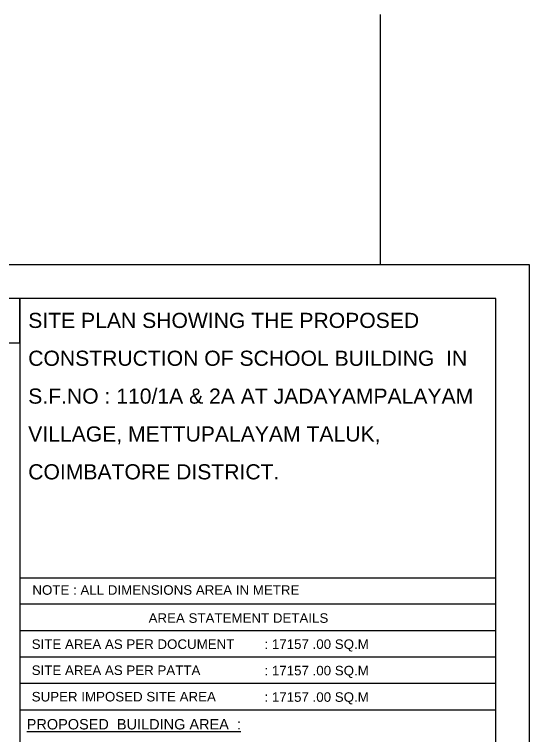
# Model space of a CAD drawing. Header units: metres. Extents: x -1744 to -758, y -4183 to -3914.
# Drawn here: x -1301.1 to -1239.8, y -4007.1 to -3921.2 of the extents above; entities that cross this region are included whole.
import ezdxf
from ezdxf.enums import TextEntityAlignment as Align

# ---------------------------------------------------------------- set-up
doc = ezdxf.new("R2010")
doc.units = ezdxf.units.M
for name, color, linetype in [('CYCLE PARKING', 225, 'Continuous'), ('TEXT', 7, 'Continuous'), ('WALL', 7, 'Continuous')]:
    doc.layers.add(name, color=color, linetype=linetype)
doc.styles.add('KK', font='arial.ttf', dxfattribs={"width": 0.75})

# ---------------------------------------------------------------- blocks, each defined once
blk = doc.blocks.new('A$C1C9B1590')
for p, q in [((305.08, 228), (305.08, 4)), ((305.08, 194.769), (361.732, 194.769)), ((305.08, 191.666), (361.732, 191.666)), ((305.08, 188.521), (361.732, 188.521)), ((305.08, 185.377), (361.732, 185.377)), ((305.08, 182.233), (361.732, 182.233)), ((305.08, 179.088), (361.732, 179.088))]:
    blk.add_line(p, q)
at = {"color": 1}
blk.add_lwpolyline([(365.732, 0), (365.732, 232), (0, 232), (0, 0)], close=True, dxfattribs=at)
blk.add_lwpolyline([(361.732, 4), (361.732, 228), (4, 228), (4, 4)], close=True)
at = {"layer": 'CYCLE PARKING', "color": 3}
blk.add_line((348, 232), (348, 261.758), dxfattribs=at)
at = {"layer": 'WALL'}
blk.add_lwpolyline([(305.08, 228), (281.72, 228), (281.72, 222.694), (305.08, 222.694)], close=True, dxfattribs=at)
at = {"layer": 'TEXT', "style": 'KK'}
blk.add_text('NOTE : ALL DIMENSIONS AREA IN METRE', height=1.134, dxfattribs=at).set_placement((306.567, 192.756))
blk.add_text('AREA STATEMENT DETAILS', height=1.134, dxfattribs=at).set_placement((331.092, 189.99), align=Align.MIDDLE_CENTER)
for s, height, p in [('SITE AREA AS PER DOCUMENT', 1.134, (306.489, 186.887)), (': 17157 .00 SQ.M', 1.134, (334.187, 186.887)), ('SITE AREA AS PER PATTA', 1.134, (306.489, 183.784)), (': 17157 .00 SQ.M', 1.134, (334.187, 183.743)), ('SUPER IMPOSED SITE AREA', 1.134, (306.489, 180.64)), (': 17157 .00 SQ.M', 1.134, (334.187, 180.598)), ('%%UPROPOSED  BUILDING AREA  :', 1.23489, (305.892, 177.364))]:
    blk.add_text(s, height=height, dxfattribs=at).set_placement(p, align=Align.MIDDLE_LEFT)
at = {"layer": 'TEXT', "insert": (306.072, 226.281), "char_height": 1.8, "width": 55.61152, "attachment_point": 1, "line_spacing_factor": 1.5, "style": 'KK'}
blk.add_mtext('{\\W1;\\C0;SITE PLAN SHOWING THE PROPOSED CONSTRUCTION OF SCHOOL BUILDING  IN S.F.NO : 110/1A & 2A AT JADAYAMPALAYAM VILLAGE, METTUPALAYAM TALUK, COIMBATORE DISTRICT.}', dxfattribs=at)

msp = doc.modelspace()

# ---------------------------------------------------------------- block references
at = {"layer": 'WALL'}
msp.add_blockref('A$C1C9B1590', (-1605.48862, -4182.96317), dxfattribs=at)

doc.saveas('drawing.dxf')
